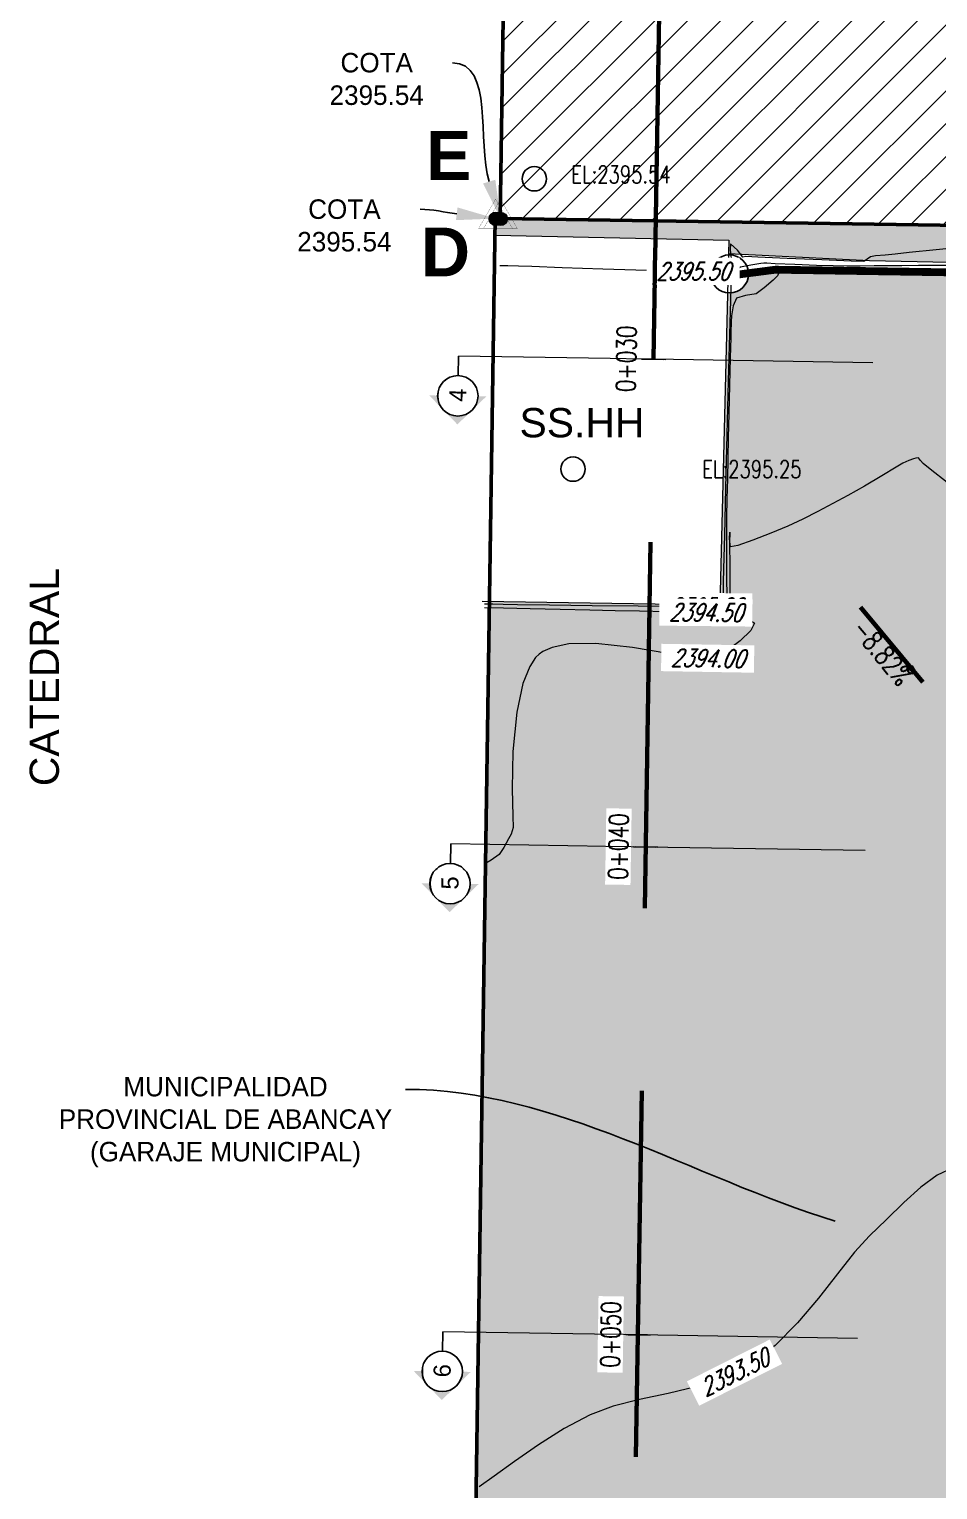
# Model space of a CAD drawing. Header units: metres. Extents: x 0 to 730306, y 0 to 8491524.
# Drawn here: x 729528.13 to 729546.76, y 8491359.72 to 8491389.66 of the extents above; entities that cross this region are included whole.
import ezdxf
from ezdxf import colors
from ezdxf.entities.mleader import LeaderData, LeaderLine
from ezdxf.enums import TextEntityAlignment as Align
from ezdxf.math import Vec2, Vec3

# ---------------------------------------------------------------- set-up
doc = ezdxf.new("R2010")
doc.units = ezdxf.units.M
doc.linetypes.add('HIDDEN', pattern=[0.375, 0.25, -0.125])
for name, color, linetype in [('C-ALIG', 9, 'HIDDEN'), ('C-TOPO-MAJR', 9, 'Continuous'), ('C-TOPO-MINR', 8, 'Continuous'), ('C-TOPO-TEXT', 7, 'Continuous'), ('G-Formatos', 7, 'Continuous'), ('LINEAS DE SECCIÓN', 150, 'HIDDEN'), ('manzanas', 2, 'Continuous'), ('TEXTO DE SECCIÓN', 11, 'Continuous'), ('VERTICES', 3, 'Continuous')]:
    doc.layers.add(name, color=color, linetype=linetype)
for name, color, linetype, lineweight in [('CALLES', 5, 'Continuous', 18), ('HACH', 7, 'Continuous', 0), ('MUROS', 252, 'Continuous', 50), ('T-CERCOS', 7, 'CERCO', 20), ('T-VERTICE', 7, 'Continuous', 20), ('TEX-2', 5, 'Continuous', 5), ('TEXTO', 255, 'Continuous', 0)]:
    doc.layers.add(name, color=color, linetype=linetype, lineweight=lineweight)
doc.styles.add('Arial', font='arial.ttf')
doc.styles.add('ROMANS-SP', font='simplex.shx', dxfattribs={"width": 0.75, "height": 1.8, "bigfont": '@extfont2.shx'})
doc.styles.add('SIMPLEX', font='simplex.shx', dxfattribs={"width": 0.75, "oblique": 20, "height": 1.75})
doc.styles.get("Standard").update_dxf_attribs({"font": 'arial.ttf'})
doc.styles.add('Titulo', font='BRITANIC.TTF')
doc.styles.add('VERTICES', font='sanssb__.ttf')
doc.linetypes.add('CERCO', pattern='A,0.3,-0.2,["X",Standard,S=0.1,R=0,X=-0.1,Y=-0.06],-0.1', length=0.6)
doc.dimstyles.new('COTA JCCH', dxfattribs={"dimtxt": 1.8, "dimasz": 1.8, "dimexe": 1.8, "dimexo": 0.75, "dimgap": 0.09, "dimtad": 0, "dimtih": 1, "dimtoh": 1, "dimzin": 0, "dimdsep": 46, "dimtxsty": 'Standard', "dimblk": 'ARCHTICK', "dimcen": 0.09, "dimazin": 0, "dimtfac": 1, "dimtix": 1, "dimtofl": 0, "dimtmove": 0, "dimatfit": 3, "dimfxl": 1, "dimtolj": 1, "dimtzin": 0, "dimarcsym": 0})

# ---------------------------------------------------------------- blocks, each defined once
blk = doc.blocks.new('VERTICE')
at = {"layer": 'T-VERTICE', "lineweight": 5}
blk.add_hatch(color=6, dxfattribs=at).paths.add_polyline_path([(-1.26, 0, 1), (1.26, 0, 1)])
at = {"layer": 'T-VERTICE', "lineweight": 9, "const_width": 0.04}
blk.add_lwpolyline([(-3.52, -1.97), (-0.05, 4.03), (3.41, -1.97)], close=True, dxfattribs=at)
at = {"layer": 'T-VERTICE', "color": 10, "lineweight": 5}
blk.add_circle((0, 0), 1.38, dxfattribs=at)
at = {"layer": 'T-VERTICE', "lineweight": 5}
blk.add_circle((0, 0), 1.26, dxfattribs=at)
blk = doc.blocks.new('AeccTickLine')
blk.add_line((0, -0.5), (0, 0.5))
blk = doc.blocks.new('_ArchTick')
at = {"color": 0, "linetype": 'ByBlock', "const_width": 0.15}
blk.add_lwpolyline([(-0.5, -0.5), (0.5, 0.5)], dxfattribs=at)
blk = doc.blocks.new('AeccSectionMark')
at = {"linetype": 'ByBlock', "lineweight": -2}
h = blk.add_hatch(color=0, dxfattribs=at)
h.paths.add_polyline_path([(6, 7.207), (5.646, 6.854, -0.414214), (6.354, 6.854)])
h.paths.add_polyline_path([(5.646, 6.854), (5.293, 6.5), (5.5, 6.5, -0.198912)])
h.paths.add_polyline_path([(6.354, 6.854, -0.198912), (6.5, 6.5), (6.707, 6.5)])
at = {"color": 0, "linetype": 'ByBlock', "lineweight": -2}
blk.add_circle((6, 6.5), 0.5, dxfattribs=at)

msp = doc.modelspace()

# ---------------------------------------------------------------- hatches: boundary and pattern name
at = {"layer": 'HACH', "lineweight": 0}
h = msp.add_hatch(dxfattribs=at)
h.set_pattern_fill('ANSI31', color=256, scale=0.15)
h.set_pattern_definition([(45, (0, 0), (-0.33675960454, 0.33675960454), [])])
h.paths.add_polyline_path([(729556.519, 8491400.994), (729538.021, 8491401.271), (729537.789, 8491385.773), (729556.287, 8491385.496)])
h = msp.add_hatch(dxfattribs=at)
h.set_pattern_fill('AR-CONC', color=9, scale=0.003)
h.set_pattern_definition([(50, (-12.828, 1.7562), (0.546554006988, -0.047817256617), [0.05715, -0.62865]), (355, (-12.828, 1.7562), (-0.105730264275, 0.573170535717), [0.04572, -0.50292175251]), (100.4514447, (-12.78245, 1.7522), (0.44082374127, 0.525353255737), [0.0485700264, -0.5342707338]), (46.1842, (-12.828, 1.9086), (0.813237122676, -0.1261269838), [0.085725, -0.942975]), (96.63555761, (-12.7602, 1.8981), (0.712212402155, 0.74227837379), [0.07285506942, -0.80140682448]), (351.18415117, (-12.828, 1.9086), (0.712212402195, 0.74227837376), [0.06857990121, -0.75437919576]), (21, (-12.7518, 1.8705), (0.454843173807, -0.306795594561), [0.05715, -0.62865]), (326, (-12.7518, 1.8705), (0.185406085043, 0.552563898367), [0.04572, -0.50292]), (71.451445, (-12.7139, 1.84493), (0.640249257836, 0.245768306658), [0.0485700264, -0.5342698128]), (37.5, (-12.828, 1.7562), (0.0092658097518, 0.2536651166195), [0, -0.496824, 0, -0.51054, 0, -0.504825]), (7.5, (-12.828, 1.7562), (0.200458987531, 0.300541724454), [0, -0.291084, 0, -0.485394, 0, -0.192405]), (327.5, (-12.99793, 1.7562), (0.4067717855006, -0.017186231978), [0, -0.1905, 0, -0.59436, 0, -0.78867]), (317.5, (-13.07413, 1.7562), (0.444387544158, 0.0762794731), [0, -0.24765, 0, -0.394716, 0, -0.56007])])
h.paths.add_polyline_path([(729556.097, 8491385.499), (729547.269, 8491385.631), (729547.267, 8491384.872), (729556.08, 8491384.687)])
h.paths.add_polyline_path([(729547.269, 8491385.631), (729537.789, 8491385.773), (729537.689, 8491385.774), (729537.684, 8491385.431), (729542.478, 8491385.329), (729542.472, 8491385.055), (729545.362, 8491384.912), (729547.267, 8491384.872)])

# ---------------------------------------------------------------- linework, layer by layer
at = {"color": 7, "linetype": 'Continuous', "lineweight": -3}
for centre in [(729538.489, 8491386.589, 2395.536), (729538.489, 8491386.589, 2395.536), (729538.489, 8491386.589, 2395.536), (729539.284, 8491380.638, 2395.251), (729539.284, 8491380.638, 2395.251), (729539.284, 8491380.638, 2395.251)]:
    msp.add_circle(centre, 0.25, dxfattribs=at)
msp.add_circle((729542.492, 8491384.639, 2394.924), 0.39)
at = {"layer": 'C-TOPO-MINR', "color": 84, "linetype": 'Continuous', "lineweight": 0}
for points, elevation in [([(729547.4, 8491385.2), (729546.729, 8491385.135), (729546.178, 8491385.076), (729545.891, 8491385.045), (729545.684, 8491385.026), (729545.485, 8491385.007), (729545.381, 8491384.992), (729545.313, 8491384.943), (729545.246, 8491384.894), (729544.984, 8491384.902), (729544.383, 8491384.926), (729543.672, 8491384.956), (729543.076, 8491384.983), (729542.826, 8491384.994), (729542.764, 8491384.984), (729542.657, 8491385.129), (729542.514, 8491385.259), (729542.509, 8491385.131), (729542.536, 8491384.895), (729542.5, 8491384.718), (729542.236, 8491384.692), (729541.621, 8491384.692), (729540.794, 8491384.71), (729539.895, 8491384.737), (729539.064, 8491384.766), (729538.44, 8491384.79), (729538.163, 8491384.8), (729537.948, 8491384.803), (729537.784, 8491384.805)], 2395.5), ([(729546.953, 8491380.363), (729546.608, 8491380.639), (729546.464, 8491380.751), (729546.412, 8491380.815), (729546.365, 8491380.867), (729546.316, 8491380.862), (729546.265, 8491380.852), (729546.173, 8491380.814), (729546.05, 8491380.757), (729545.909, 8491380.675), (729545.617, 8491380.502), (729545.259, 8491380.292), (729544.917, 8491380.099), (729544.61, 8491379.932), (729544.301, 8491379.767), (729543.993, 8491379.611), (729543.687, 8491379.47), (729543.34, 8491379.325), (729542.968, 8491379.179), (729542.663, 8491379.073), (729542.516, 8491379.044), (729542.493, 8491379.207), (729542.497, 8491379.346), (729542.493, 8491379.124), (729542.497, 8491378.632), (729542.501, 8491378.133), (729542.495, 8491377.89), (729542.411, 8491377.818), (729542.343, 8491377.757), (729542.511, 8491377.703), (729542.825, 8491377.604), (729543.004, 8491377.479), (729542.928, 8491377.328), (729542.713, 8491377.116), (729542.428, 8491376.906), (729542.142, 8491376.76), (729541.807, 8491376.766), (729541.225, 8491376.862), (729540.504, 8491376.984), (729539.752, 8491377.065), (729539.201, 8491377.056), (729538.853, 8491376.985), (729538.665, 8491376.898), (729538.587, 8491376.842), (729538.517, 8491376.774), (729538.396, 8491376.595), (729538.254, 8491376.241), (729538.128, 8491375.656), (729538.051, 8491374.847), (729538.035, 8491374.088), (729538.047, 8491373.522), (729538.056, 8491373.294), (729538.035, 8491373.224), (729538.012, 8491373.155), (729537.962, 8491373.057), (729537.865, 8491372.881), (729537.766, 8491372.74), (729537.608, 8491372.624), (729537.474, 8491372.549)], 2394), ([(729547.07, 8491366.313), (729546.753, 8491366.166), (729546.415, 8491365.917), (729546.064, 8491365.603), (729545.71, 8491365.26), (729545.363, 8491364.924), (729545.056, 8491364.587), (729544.705, 8491364.145), (729544.315, 8491363.646), (729543.888, 8491363.139), (729543.428, 8491362.671), (729542.94, 8491362.292), (729542.406, 8491362.022), (729541.827, 8491361.831), (729541.233, 8491361.688), (729540.65, 8491361.564), (729540.107, 8491361.43), (729539.632, 8491361.256), (729539.102, 8491360.972), (729538.574, 8491360.637), (729538.083, 8491360.296), (729537.665, 8491359.995), (729537.356, 8491359.78)], 2393.5)]:
    msp.add_lwpolyline(points, dxfattribs=dict(at, elevation=elevation))
at = {"layer": 'CALLES', "lineweight": 13}
msp.add_lwpolyline([(729542.472, 8491385.055), (729545.362, 8491384.912), (729556.08, 8491384.687)], dxfattribs=at)
at = {"layer": 'MUROS'}
msp.add_lwpolyline([(729556.287, 8491385.496), (729537.789, 8491385.773), (729538.021, 8491401.271), (729556.519, 8491400.994)], close=True, dxfattribs=at)
at = {"layer": 'T-CERCOS', "linetype": 'CERCO', "ltscale": 10, "const_width": 0.16}
msp.add_lwpolyline([(729542.528, 8491384.608), (729543.436, 8491384.726), (729548.658, 8491384.646), (729555.758, 8491384.364), (729556.665, 8491384.488)], dxfattribs=at)

# ---------------------------------------------------------------- block references
at = {"layer": 'manzanas', "xscale": 0.1, "yscale": 0.1}
for p in [(729537.7, 8491385.768), (729537.8, 8491385.767)]:
    msp.add_blockref('VERTICE', p, dxfattribs=at)

# ---------------------------------------------------------------- texts
at = {"color": 7, "linetype": 'Continuous', "lineweight": 5, "char_height": 0.36, "attachment_point": 4, "style": 'ROMANS-SP'}
for s, insert in [('{\\C2;EL:2395.54}', (729539.25, 8491386.678)), ('{\\C2;EL:2395.25}', (729541.934, 8491380.638, 2395.251)), ('{\\C2;EL:2395.25}', (729541.934, 8491380.638, 2395.251)), ('{\\C2;EL:2395.25}', (729541.934, 8491380.638, 2395.251))]:
    msp.add_mtext(s, dxfattribs=dict(at, insert=insert))
at = {"layer": 'C-TOPO-TEXT', "color": 7, "linetype": 'Continuous', "lineweight": 5, "insert": (729545.47, 8491376.753), "char_height": 0.4, "attachment_point": 8, "rotation": 309.8119, "style": 'ROMANS-SP'}
msp.add_mtext('{\\C2;-8.82%}', dxfattribs=at)
msp.add_mtext('{\\C2;-8.82%}', dxfattribs=at)
msp.add_mtext('{\\C2;-8.82%}', dxfattribs=at)
at = {"layer": 'TEX-2', "lineweight": 9, "style": 'Arial'}
msp.add_text('CATEDRAL', height=0.6, rotation=90, dxfattribs=at).set_placement((729528.741, 8491374.139, 1))
at = {"layer": 'TEXTO', "style": 'Arial'}
msp.add_text('SS.HH', height=0.6, dxfattribs=at).set_placement((729538.186, 8491381.29))
at = {"layer": 'TEXTO DE SECCIÓN', "color": 11, "linetype": 'Continuous', "lineweight": -3, "char_height": 0.35, "attachment_point": 5, "rotation": 89.0815, "bg_fill": 3, "box_fill_scale": 1.635, "bg_fill_color": 256, "bg_fill_true_color": 13158600, "bg_fill_transparency": 0}
for s, insert, width in [('4', (729536.922, 8491382.154), 0.13972), ('5', (729536.762, 8491372.155), 0.13393), ('6', (729536.602, 8491362.157), 0.13338)]:
    msp.add_mtext(s, dxfattribs=dict(at, insert=insert, width=width))
at = {"layer": 'VERTICES', "style": 'VERTICES'}
for s, p in [('E', (729536.734, 8491387.066)), ('D', (729536.668, 8491385.09))]:
    msp.add_text(s, height=1, dxfattribs=at).set_placement(p, align=Align.MIDDLE)

# ---------------------------------------------------------------- leaders
at = {"layer": 'C-TOPO-TEXT', "color": 1, "linetype": 'Continuous', "lineweight": -3}
msp.add_leader([(729546.456, 8491376.273), (729545.176, 8491377.809)], dimstyle='COTA JCCH', override={"dimscale": 1, "dimasz": 0.4, "dimclrd": 1, "dimlwd": 65535}, dxfattribs=at)
msp.add_leader([(729546.456, 8491376.273), (729545.176, 8491377.809)], dimstyle='COTA JCCH', override={"dimscale": 1, "dimasz": 0.4, "dimclrd": 1, "dimlwd": 65535}, dxfattribs=at)
msp.add_leader([(729546.456, 8491376.273), (729545.176, 8491377.809)], dimstyle='COTA JCCH', override={"dimscale": 1, "dimasz": 0.4, "dimclrd": 1, "dimlwd": 65535}, dxfattribs=at)
at = {"layer": 'TEXTO', "lineweight": 5}
ml = msp.add_multileader_mtext('Standard', dxfattribs=at)
ml.set_content('MUNICIPALIDAD\\PPROVINCIAL DE ABANCAY\\P(OFICINA GERENCIA DE \\PCONDICIONAMIENTO\\PTERRITORIAL Y\\PDESARROLLO URBANO\\PRENTAS ', color=1, style='Titulo')
ml.set_leader_properties()
ml.build(insert=Vec2(0, 0))
ml.multileader.update_dxf_attribs({"leader_type": 2, "has_text_frame": 1, "arrow_head_size": 0.8, "scale": 0.2})
ctx = ml.context
ctx.base_point, ctx.scale, ctx.char_height, ctx.arrow_head_size, ctx.landing_gap_size, ctx.plane_origin = Vec3(729528.517, 8491397.598), 0.2, 0.4, 0.8, 0.4, Vec3(729545.12, 8491391.822)
ctx.text_align_type = 1
notes = []
notes.append((ctx, [(0, (1, 1, 0), (729537.504, 8491397.598), (-1, 0), 1.6, [(0, [(729545.12, 8491391.822)], 0, [])])]))
ctx.mtext.insert, ctx.mtext.alignment, ctx.mtext.flow_direction = Vec3(729532.21, 8491397.801), 2, 5
ml = msp.add_multileader_mtext('Standard', dxfattribs=at)
ml.set_content('{\\C255;COTA\\P2395.54}', color=1, style='Titulo')
ml.set_leader_properties()
ml.build(insert=Vec2(0, 0))
ml.multileader.update_dxf_attribs({"leader_type": 2, "has_text_frame": 1, "arrow_head_size": 0.8, "scale": 0.2})
ctx = ml.context
ctx.base_point, ctx.scale, ctx.char_height, ctx.arrow_head_size, ctx.landing_gap_size, ctx.plane_origin = Vec3(729533.704, 8491388.967), 0.2, 0.4, 0.8, 0.4, Vec3(729537.8, 8491385.767)
ctx.text_align_type = 1
notes.append((ctx, [(0, (1, 1, 0), (729538.413, 8491388.967), (-1, 0), 1.6, [(0, [(729537.8, 8491385.767)], 0, [])])]))
ctx.mtext.insert, ctx.mtext.alignment, ctx.mtext.flow_direction = Vec3(729535.258, 8491389.17), 2, 5
ml = msp.add_multileader_mtext('Standard', dxfattribs=at)
ml.set_content('{\\C255;COTA\\P2395.54}', color=1, style='Titulo')
ml.set_leader_properties()
ml.build(insert=Vec2(0, 0))
ml.multileader.update_dxf_attribs({"leader_type": 2, "has_text_frame": 1, "arrow_head_size": 0.8, "scale": 0.2})
ctx = ml.context
ctx.base_point, ctx.scale, ctx.char_height, ctx.arrow_head_size, ctx.landing_gap_size, ctx.plane_origin = Vec3(729533.041, 8491385.964), 0.2, 0.4, 0.8, 0.4, Vec3(729537.689, 8491385.774)
ctx.text_align_type = 1
notes.append((ctx, [(0, (1, 1, 0), (729537.75, 8491385.964), (-1, 0), 1.6, [(0, [(729537.693, 8491385.774)], 0, [])])]))
ctx.mtext.insert, ctx.mtext.alignment, ctx.mtext.flow_direction = Vec3(729534.595, 8491386.167), 2, 5
ml = msp.add_multileader_mtext('Standard', dxfattribs=at)
ml.set_content('MUNICIPALIDAD\\P\\pxqc;PROVINCIAL DE ABANCAY\\P(GARAJE MUNICIPAL)', color=1, style='Titulo')
ml.set_leader_properties()
ml.build(insert=Vec2(0, 0))
ml.multileader.update_dxf_attribs({"leader_type": 2, "has_text_frame": 1, "arrow_head_size": 0.8, "scale": 0.2})
ctx = ml.context
ctx.base_point, ctx.scale, ctx.char_height, ctx.arrow_head_size, ctx.landing_gap_size, ctx.plane_origin = Vec3(729528.464, 8491367.925), 0.2, 0.4, 0.8, 0.4, Vec3(729545.423, 8491364.99)
ctx.text_align_type = 1
notes.append((ctx, [(0, (1, 1, 0), (729537.451, 8491367.925), (-1, 0), 1.6, [(0, [(729545.423, 8491364.99)], 0, [])])]))
ctx.mtext.insert, ctx.mtext.alignment, ctx.mtext.flow_direction = Vec3(729532.157, 8491368.181), 2, 5
for ctx, leaders in notes:
    for number, flags, end, landing, length, lines in leaders:
        leader = LeaderData()
        leader.index, (leader.has_last_leader_line, leader.has_dogleg_vector, leader.attachment_direction) = number, flags
        leader.last_leader_point, leader.dogleg_vector, leader.dogleg_length = Vec3(end), Vec3(landing), length
        for number, points, colour, breaks in lines:
            line = LeaderLine()
            line.index, line.vertices, line.color, line.breaks = number, Vec3.list(points), colors.encode_raw_color(colour), breaks
            leader.lines.append(line)
        ctx.leaders.append(leader)

# ---------------------------------------------------------------- next in the draw order: texts
at = {"layer": 'TEXTO DE SECCIÓN', "color": 11, "linetype": 'Continuous', "lineweight": -3, "char_height": 0.35, "attachment_point": 5, "rotation": 89.0815, "bg_fill": 3, "box_fill_scale": 1.635, "bg_fill_color": 256, "bg_fill_true_color": 13158600, "bg_fill_transparency": 0}
for s, insert, width in [('4', (729536.922, 8491382.154), 0.13972), ('5', (729536.762, 8491372.155), 0.13393), ('6', (729536.602, 8491362.157), 0.13338)]:
    msp.add_mtext(s, dxfattribs=dict(at, insert=insert, width=width))

# ---------------------------------------------------------------- next in the draw order: texts
for s, insert, width in [('4', (729536.922, 8491382.154), 0.13972), ('5', (729536.762, 8491372.155), 0.13393), ('6', (729536.602, 8491362.157), 0.13338)]:
    msp.add_mtext(s, dxfattribs=dict(at, insert=insert, width=width))

# ---------------------------------------------------------------- next in the draw order: hatches: boundary and pattern name
at = {"layer": 'HACH', "lineweight": 0}
h = msp.add_hatch(dxfattribs=at)
h.set_pattern_fill('DOTS', color=9, scale=0.25)
h.set_pattern_definition([(0, (-12.828, 1.7562), (0.1984375, 0.396875), [0, -0.396875])])
h.paths.add_polyline_path([(729547.267, 8491384.668), (729543.436, 8491384.726), (729542.881, 8491384.654, -0.455828), (729542.452, 8491384.251), (729542.297, 8491377.848), (729537.572, 8491377.924), (729537.095, 8491346.059), (729547.177, 8491346.221)])
h.paths.add_polyline_path([(729555.91, 8491376.414), (729555.831, 8491376.415), (729555.835, 8491376.684), (729555.916, 8491376.683), (729556.011, 8491381.324), (729555.932, 8491381.325), (729555.936, 8491381.595), (729556.017, 8491381.593), (729556.075, 8491384.407), (729555.758, 8491384.364), (729548.658, 8491384.646), (729547.267, 8491384.668), (729547.177, 8491346.221), (729555.212, 8491346.35), (729555.216, 8491346.628), (729555.298, 8491346.626), (729555.387, 8491350.987), (729555.308, 8491350.988), (729555.312, 8491351.257), (729555.393, 8491351.256), (729555.492, 8491356.073), (729555.397, 8491356.074), (729555.402, 8491356.343), (729555.672, 8491356.339), (729555.719, 8491358.834), (729555.621, 8491358.834, -1), (729555.121, 8491358.834, -1), (729555.621, 8491358.834), (729555.719, 8491358.834), (729555.711, 8491359.086, -0.990558), (729555.611, 8491359.087, -1.009532), (729555.711, 8491359.086), (729555.778, 8491361.931), (729555.533, 8491361.935), (729555.537, 8491362.204), (729555.618, 8491362.203), (729555.705, 8491366.409), (729555.625, 8491366.411), (729555.63, 8491366.68), (729555.71, 8491366.678), (729555.809, 8491371.496), (729555.73, 8491371.497), (729555.734, 8491371.767), (729555.815, 8491371.765)])
h.paths.add_polyline_path([(729554.676, 8491359.402, -1), (729554.576, 8491359.402, -1)], flags=16)
h.paths.add_polyline_path([(729555.671, 8491356.391, -1), (729555.571, 8491356.391, -1)], flags=16)
h.paths.add_polyline_path([(729552.509, 8491358.571), (729554.809, 8491358.571), (729554.809, 8491359.096), (729552.509, 8491359.096)], flags=24)

# ---------------------------------------------------------------- next in the draw order: linework, layer by layer
at = {"layer": 'C-TOPO-MAJR', "color": 3, "linetype": 'Continuous', "lineweight": 9, "elevation": 2395}
msp.add_lwpolyline([(729547.015, 8491384.811), (729546.711, 8491384.811), (729546.369, 8491384.809), (729546.029, 8491384.807), (729545.717, 8491384.805), (729545.457, 8491384.803), (729545.173, 8491384.801), (729544.9, 8491384.799), (729544.616, 8491384.802), (729544.279, 8491384.813), (729543.829, 8491384.832), (729543.432, 8491384.849), (729543.255, 8491384.857), (729543.194, 8491384.857), (729543.133, 8491384.856), (729542.932, 8491384.821), (729542.715, 8491384.775), (729542.629, 8491384.722), (729542.557, 8491384.656), (729542.533, 8491384.535), (729542.518, 8491384.375), (729542.51, 8491384.094), (729542.492, 8491383.404), (729542.467, 8491382.443), (729542.44, 8491381.345), (729542.413, 8491380.247), (729542.389, 8491379.285), (729542.372, 8491378.596), (729542.365, 8491378.314), (729542.362, 8491378.159), (729542.36, 8491378.032), (729542.368, 8491377.918), (729542.359, 8491377.822), (729542.11, 8491377.817), (729541.48, 8491377.819), (729540.619, 8491377.827), (729539.677, 8491377.838), (729538.803, 8491377.849), (729538.146, 8491377.858), (729537.854, 8491377.863), (729537.636, 8491377.867), (729537.469, 8491377.871)], dxfattribs=at)
at = {"layer": 'C-TOPO-MINR', "color": 84, "linetype": 'Continuous', "lineweight": 0, "elevation": 2394.5}
msp.add_lwpolyline([(729547.241, 8491384.729), (729546.609, 8491384.725), (729545.991, 8491384.721), (729545.517, 8491384.719), (729545.003, 8491384.717), (729544.455, 8491384.716), (729544.016, 8491384.715), (729543.827, 8491384.715), (729543.755, 8491384.718), (729543.683, 8491384.721), (729543.604, 8491384.724), (729543.532, 8491384.719), (729543.504, 8491384.663), (729543.477, 8491384.602), (729543.387, 8491384.513), (729543.206, 8491384.351), (729543.038, 8491384.229), (729542.821, 8491384.195), (729542.634, 8491384.143), (729542.568, 8491383.985), (729542.536, 8491383.777), (729542.527, 8491383.661), (729542.524, 8491383.587), (729542.523, 8491383.513), (729542.519, 8491383.338), (729542.507, 8491382.917), (729542.493, 8491382.359), (729542.478, 8491381.776), (729542.467, 8491381.278), (729542.457, 8491380.856), (729542.448, 8491380.436), (729542.44, 8491380.03), (729542.433, 8491379.652), (729542.429, 8491379.316), (729542.43, 8491378.876), (729542.434, 8491378.409), (729542.436, 8491378.031), (729542.427, 8491377.856), (729542.351, 8491377.769), (729542.254, 8491377.704), (729542.087, 8491377.699), (729541.706, 8491377.703), (729541.197, 8491377.712), (729540.648, 8491377.724), (729540.146, 8491377.734), (729539.626, 8491377.744), (729539.018, 8491377.758), (729538.402, 8491377.773), (729537.859, 8491377.786), (729537.469, 8491377.795)], dxfattribs=at)
at = {"layer": 'CALLES', "lineweight": 13}
msp.add_lwpolyline([(729537.684, 8491385.431), (729542.478, 8491385.329), (729542.297, 8491377.848), (729537.418, 8491377.926)], dxfattribs=at)
at = {"layer": 'MUROS'}
msp.add_lwpolyline([(729556.287, 8491385.496), (729556.519, 8491400.994), (729538.021, 8491401.271), (729537.789, 8491385.773), (729537.689, 8491385.774), (729537.095, 8491346.059), (729555.482, 8491346.354)], close=True, dxfattribs=at)
msp.add_lwpolyline([(729537.689, 8491385.774), (729537.095, 8491346.059), (729555.482, 8491346.354), (729556.287, 8491385.496), (729537.789, 8491385.773)], dxfattribs=at)
at = {"layer": 'TEXTO DE SECCIÓN', "color": 11, "linetype": 'Continuous', "lineweight": -3}
for p, q in [((729536.935, 8491382.954), (729536.929, 8491382.554)), ((729536.935, 8491382.954), (729536.929, 8491382.554)), ((729536.935, 8491382.954), (729536.929, 8491382.554)), ((729536.775, 8491372.955), (729536.769, 8491372.555)), ((729536.775, 8491372.955), (729536.769, 8491372.555)), ((729536.775, 8491372.955), (729536.769, 8491372.555)), ((729536.615, 8491362.957), (729536.608, 8491362.557)), ((729536.615, 8491362.957), (729536.608, 8491362.557)), ((729536.615, 8491362.957), (729536.608, 8491362.557))]:
    msp.add_line(p, q, dxfattribs=at)

# ---------------------------------------------------------------- next in the draw order: block references
for p, xscale, yscale, zscale, rotation in [((729541.978, 8491387.444), 0.8284272563609538, 0.8284272563609538, 0.8284272563609538, 179.0815238472392), ((729541.978, 8491387.444), 0.8284272608585398, 0.8284272608585398, 0.8284272608585398, 179.0815238515159), ((729541.978, 8491387.444), 0.8284271812007595, 0.8284271812007595, 0.8284271812007595, 179.0815238493448), ((729541.818, 8491377.446), 0.8284272563609538, 0.8284272563609538, 0.8284272563609538, 179.0815238472392), ((729541.818, 8491377.446), 0.8284272608585398, 0.8284272608585398, 0.8284272608585398, 179.0815238515159), ((729541.818, 8491377.446), 0.8284271812007595, 0.8284271812007595, 0.8284271812007595, 179.0815238493448), ((729541.658, 8491367.447), 0.8284272563609538, 0.8284272563609538, 0.8284272563609538, 179.0815238472392), ((729541.658, 8491367.447), 0.8284272608585398, 0.8284272608585398, 0.8284272608585398, 179.0815238515159), ((729541.658, 8491367.447), 0.8284271812007595, 0.8284271812007595, 0.8284271812007595, 179.0815238493448)]:
    msp.add_blockref('AeccSectionMark', p, dxfattribs=dict(at, xscale=xscale, yscale=yscale, zscale=zscale, rotation=rotation))

# ---------------------------------------------------------------- next in the draw order: texts
at = {"layer": 'C-TOPO-TEXT', "color": 7, "linetype": 'Continuous', "lineweight": 5, "char_height": 0.36, "width": 1.70438, "attachment_point": 5, "style": 'SIMPLEX', "bg_fill": 3, "box_fill_scale": 1.277778, "bg_fill_color": 256, "bg_fill_true_color": 13158600, "bg_fill_transparency": 0}
for s, insert, rotation in [('{\\C2;2395.50}', (729541.748, 8491384.692, 2395.5), 0.0042), ('{\\C2;2395.00}', (729542.006, 8491377.817, 2395), 359.7564), ('{\\C2;2394.00}', (729542.045, 8491376.761, 2394), 359.0193), ('{\\C2;2393.50}', (729542.595, 8491362.118, 2393.5), 26.7961)]:
    msp.add_mtext(s, dxfattribs=dict(at, insert=insert, rotation=rotation))

# ---------------------------------------------------------------- next in the draw order: linework, layer by layer
at = {"layer": 'C-TOPO-MINR', "color": 84, "linetype": 'Continuous', "lineweight": 0, "elevation": 2395.5}
msp.add_lwpolyline([(729547.4, 8491385.2), (729546.729, 8491385.135), (729546.178, 8491385.076), (729545.891, 8491385.045), (729545.684, 8491385.026), (729545.485, 8491385.007), (729545.381, 8491384.992), (729545.313, 8491384.943), (729545.246, 8491384.894), (729544.984, 8491384.902), (729544.383, 8491384.926), (729543.672, 8491384.956), (729543.076, 8491384.983), (729542.826, 8491384.994), (729542.764, 8491384.984), (729542.657, 8491385.129), (729542.514, 8491385.259), (729542.509, 8491385.131), (729542.536, 8491384.895), (729542.5, 8491384.718), (729542.236, 8491384.692), (729541.621, 8491384.692), (729540.794, 8491384.71), (729539.895, 8491384.737), (729539.064, 8491384.766), (729538.44, 8491384.79), (729538.163, 8491384.8), (729537.948, 8491384.803), (729537.784, 8491384.805)], dxfattribs=at)

# ---------------------------------------------------------------- next in the draw order: texts
at = {"layer": 'C-TOPO-TEXT', "color": 7, "linetype": 'Continuous', "lineweight": 5, "insert": (729542.01, 8491377.7, 2394.5), "char_height": 0.36, "width": 1.70438, "attachment_point": 5, "rotation": 359.4371, "style": 'SIMPLEX', "bg_fill": 3, "box_fill_scale": 1.277778, "bg_fill_color": 256, "bg_fill_true_color": 13158600, "bg_fill_transparency": 0}
msp.add_mtext('{\\C2;2394.50}', dxfattribs=at)

# ---------------------------------------------------------------- next in the draw order: linework, layer by layer
at = {"layer": 'C-ALIG', "color": 5, "linetype": 'HIDDEN', "lineweight": 60, "ltscale": 30}
msp.add_line((729541.416, 8491412.886), (729540.036, 8491326.854), dxfattribs=at)

# ---------------------------------------------------------------- next in the draw order: texts
at = {"layer": 'G-Formatos', "color": 2, "linetype": 'Continuous', "lineweight": 9, "char_height": 0.4, "width": 1.44286, "attachment_point": 8, "rotation": 89.0815, "style": 'ROMANS-SP', "bg_fill": 3, "box_fill_scale": 1.15, "bg_fill_color": 256, "bg_fill_true_color": 13158600, "bg_fill_transparency": 0}
for s, insert in [('{\\C2;0+030}', (729540.575, 8491382.896)), ('{\\C2;0+040}', (729540.414, 8491372.897)), ('{\\C2;0+050}', (729540.254, 8491362.898))]:
    msp.add_mtext(s, dxfattribs=dict(at, insert=insert))

# ---------------------------------------------------------------- next in the draw order: linework, layer by layer
at = {"layer": 'C-TOPO-MAJR', "color": 3, "linetype": 'Continuous', "lineweight": 9, "elevation": 2395}
msp.add_lwpolyline([(729547.015, 8491384.811), (729546.711, 8491384.811), (729546.369, 8491384.809), (729546.029, 8491384.807), (729545.717, 8491384.805), (729545.457, 8491384.803), (729545.173, 8491384.801), (729544.9, 8491384.799), (729544.616, 8491384.802), (729544.279, 8491384.813), (729543.829, 8491384.832), (729543.432, 8491384.849), (729543.255, 8491384.857), (729543.194, 8491384.857), (729543.133, 8491384.856), (729542.932, 8491384.821), (729542.715, 8491384.775), (729542.629, 8491384.722), (729542.557, 8491384.656), (729542.533, 8491384.535), (729542.518, 8491384.375), (729542.51, 8491384.094), (729542.492, 8491383.404), (729542.467, 8491382.443), (729542.44, 8491381.345), (729542.413, 8491380.247), (729542.389, 8491379.285), (729542.372, 8491378.596), (729542.365, 8491378.314), (729542.362, 8491378.159), (729542.36, 8491378.032), (729542.368, 8491377.918), (729542.359, 8491377.822), (729542.11, 8491377.817), (729541.48, 8491377.819), (729540.619, 8491377.827), (729539.677, 8491377.838), (729538.803, 8491377.849), (729538.146, 8491377.858), (729537.854, 8491377.863), (729537.636, 8491377.867), (729537.469, 8491377.871)], dxfattribs=at)
at = {"layer": 'C-TOPO-MINR', "color": 84, "linetype": 'Continuous', "lineweight": 0}
for points, elevation in [([(729547.241, 8491384.729), (729546.609, 8491384.725), (729545.991, 8491384.721), (729545.517, 8491384.719), (729545.003, 8491384.717), (729544.455, 8491384.716), (729544.016, 8491384.715), (729543.827, 8491384.715), (729543.755, 8491384.718), (729543.683, 8491384.721), (729543.604, 8491384.724), (729543.532, 8491384.719), (729543.504, 8491384.663), (729543.477, 8491384.602), (729543.387, 8491384.513), (729543.206, 8491384.351), (729543.038, 8491384.229), (729542.821, 8491384.195), (729542.634, 8491384.143), (729542.568, 8491383.985), (729542.536, 8491383.777), (729542.527, 8491383.661), (729542.524, 8491383.587), (729542.523, 8491383.513), (729542.519, 8491383.338), (729542.507, 8491382.917), (729542.493, 8491382.359), (729542.478, 8491381.776), (729542.467, 8491381.278), (729542.457, 8491380.856), (729542.448, 8491380.436), (729542.44, 8491380.03), (729542.433, 8491379.652), (729542.429, 8491379.316), (729542.43, 8491378.876), (729542.434, 8491378.409), (729542.436, 8491378.031), (729542.427, 8491377.856), (729542.351, 8491377.769), (729542.254, 8491377.704), (729542.087, 8491377.699), (729541.706, 8491377.703), (729541.197, 8491377.712), (729540.648, 8491377.724), (729540.146, 8491377.734), (729539.626, 8491377.744), (729539.018, 8491377.758), (729538.402, 8491377.773), (729537.859, 8491377.786), (729537.469, 8491377.795)], 2394.5), ([(729546.953, 8491380.363), (729546.608, 8491380.639), (729546.464, 8491380.751), (729546.412, 8491380.815), (729546.365, 8491380.867), (729546.316, 8491380.862), (729546.265, 8491380.852), (729546.173, 8491380.814), (729546.05, 8491380.757), (729545.909, 8491380.675), (729545.617, 8491380.502), (729545.259, 8491380.292), (729544.917, 8491380.099), (729544.61, 8491379.932), (729544.301, 8491379.767), (729543.993, 8491379.611), (729543.687, 8491379.47), (729543.34, 8491379.325), (729542.968, 8491379.179), (729542.663, 8491379.073), (729542.516, 8491379.044), (729542.493, 8491379.207), (729542.497, 8491379.346), (729542.493, 8491379.124), (729542.497, 8491378.632), (729542.501, 8491378.133), (729542.495, 8491377.89), (729542.411, 8491377.818), (729542.343, 8491377.757), (729542.511, 8491377.703), (729542.825, 8491377.604), (729543.004, 8491377.479), (729542.928, 8491377.328), (729542.713, 8491377.116), (729542.428, 8491376.906), (729542.142, 8491376.76), (729541.807, 8491376.766), (729541.225, 8491376.862), (729540.504, 8491376.984), (729539.752, 8491377.065), (729539.201, 8491377.056), (729538.853, 8491376.985), (729538.665, 8491376.898), (729538.587, 8491376.842), (729538.517, 8491376.774), (729538.396, 8491376.595), (729538.254, 8491376.241), (729538.128, 8491375.656), (729538.051, 8491374.847), (729538.035, 8491374.088), (729538.047, 8491373.522), (729538.056, 8491373.294), (729538.035, 8491373.224), (729538.012, 8491373.155), (729537.962, 8491373.057), (729537.865, 8491372.881), (729537.766, 8491372.74), (729537.608, 8491372.624), (729537.474, 8491372.549)], 2394), ([(729547.07, 8491366.313), (729546.753, 8491366.166), (729546.415, 8491365.917), (729546.064, 8491365.603), (729545.71, 8491365.26), (729545.363, 8491364.924), (729545.056, 8491364.587), (729544.705, 8491364.145), (729544.315, 8491363.646), (729543.888, 8491363.139), (729543.428, 8491362.671), (729542.94, 8491362.292), (729542.406, 8491362.022), (729541.827, 8491361.831), (729541.233, 8491361.688), (729540.65, 8491361.564), (729540.107, 8491361.43), (729539.632, 8491361.256), (729539.102, 8491360.972), (729538.574, 8491360.637), (729538.083, 8491360.296), (729537.665, 8491359.995), (729537.356, 8491359.78)], 2393.5)]:
    msp.add_lwpolyline(points, dxfattribs=dict(at, elevation=elevation))
at = {"layer": 'LINEAS DE SECCIÓN', "color": 150, "linetype": 'HIDDEN', "lineweight": 20, "ltscale": 30}
for points in [[(729567.931, 8491382.457), (729540.935, 8491382.89), (729536.935, 8491382.954)], [(729567.771, 8491372.458), (729540.774, 8491372.891), (729536.775, 8491372.955)], [(729567.611, 8491362.46), (729540.614, 8491362.893), (729536.615, 8491362.957)]]:
    msp.add_lwpolyline(points, dxfattribs=at)

# ---------------------------------------------------------------- next in the draw order: block references
at = {"layer": 'G-Formatos', "color": 3, "linetype": 'Continuous', "lineweight": 9, "extrusion": (-1.22449e-16, 1.96308e-18, -1), "rotation": 270.9184761413901}
for p, xscale, yscale, zscale in [((-729540.935, 8491382.89), 0.5000000340733469, 0.5000000340733469, 0.5000000340733469), ((-729540.935, 8491382.89), 0.4000000272586776, 0.4000000272586776, 0.4000000272586776), ((-729540.774, 8491372.891), 0.5000000340733469, 0.5000000340733469, 0.5000000340733469), ((-729540.774, 8491372.891), 0.4000000272586776, 0.4000000272586776, 0.4000000272586776), ((-729540.614, 8491362.893), 0.5000000340733469, 0.5000000340733469, 0.5000000340733469), ((-729540.614, 8491362.893), 0.4000000272586776, 0.4000000272586776, 0.4000000272586776)]:
    msp.add_blockref('AeccTickLine', p, dxfattribs=dict(at, xscale=xscale, yscale=yscale, zscale=zscale))

# ---------------------------------------------------------------- next in the draw order: texts
at = {"layer": 'C-TOPO-TEXT', "color": 7, "linetype": 'Continuous', "lineweight": 5, "char_height": 0.36, "width": 1.70438, "attachment_point": 5, "style": 'SIMPLEX', "bg_fill": 3, "box_fill_scale": 1.277778, "bg_fill_color": 256, "bg_fill_true_color": 13158600, "bg_fill_transparency": 0}
for s, insert, rotation in [('{\\C2;2395.50}', (729541.748, 8491384.692, 2395.5), 0.0042), ('{\\C2;2395.00}', (729542.006, 8491377.817, 2395), 359.7564), ('{\\C2;2394.00}', (729542.045, 8491376.761, 2394), 359.0193), ('{\\C2;2393.50}', (729542.595, 8491362.118, 2393.5), 26.7961)]:
    msp.add_mtext(s, dxfattribs=dict(at, insert=insert, rotation=rotation))

# ---------------------------------------------------------------- next in the draw order: linework, layer by layer
at = {"layer": 'C-TOPO-MINR', "color": 84, "linetype": 'Continuous', "lineweight": 0, "elevation": 2395.5}
msp.add_lwpolyline([(729547.4, 8491385.2), (729546.729, 8491385.135), (729546.178, 8491385.076), (729545.891, 8491385.045), (729545.684, 8491385.026), (729545.485, 8491385.007), (729545.381, 8491384.992), (729545.313, 8491384.943), (729545.246, 8491384.894), (729544.984, 8491384.902), (729544.383, 8491384.926), (729543.672, 8491384.956), (729543.076, 8491384.983), (729542.826, 8491384.994), (729542.764, 8491384.984), (729542.657, 8491385.129), (729542.514, 8491385.259), (729542.509, 8491385.131), (729542.536, 8491384.895), (729542.5, 8491384.718), (729542.236, 8491384.692), (729541.621, 8491384.692), (729540.794, 8491384.71), (729539.895, 8491384.737), (729539.064, 8491384.766), (729538.44, 8491384.79), (729538.163, 8491384.8), (729537.948, 8491384.803), (729537.784, 8491384.805)], dxfattribs=at)

# ---------------------------------------------------------------- next in the draw order: texts
at = {"layer": 'C-TOPO-TEXT', "color": 7, "linetype": 'Continuous', "lineweight": 5, "insert": (729542.01, 8491377.7, 2394.5), "char_height": 0.36, "width": 1.70438, "attachment_point": 5, "rotation": 359.4371, "style": 'SIMPLEX', "bg_fill": 3, "box_fill_scale": 1.277778, "bg_fill_color": 256, "bg_fill_true_color": 13158600, "bg_fill_transparency": 0}
msp.add_mtext('{\\C2;2394.50}', dxfattribs=at)

# ---------------------------------------------------------------- next in the draw order: linework, layer by layer
at = {"layer": 'C-ALIG', "color": 5, "linetype": 'HIDDEN', "lineweight": 60, "ltscale": 30}
msp.add_line((729541.416, 8491412.886), (729540.036, 8491326.854), dxfattribs=at)

# ---------------------------------------------------------------- next in the draw order: texts
at = {"layer": 'G-Formatos', "color": 2, "linetype": 'Continuous', "lineweight": 9, "char_height": 0.4, "width": 1.44286, "attachment_point": 8, "rotation": 89.0815, "style": 'ROMANS-SP', "bg_fill": 3, "box_fill_scale": 1.15, "bg_fill_color": 256, "bg_fill_true_color": 13158600, "bg_fill_transparency": 0}
for s, insert in [('{\\C2;0+030}', (729540.575, 8491382.896)), ('{\\C2;0+040}', (729540.414, 8491372.897)), ('{\\C2;0+050}', (729540.254, 8491362.898))]:
    msp.add_mtext(s, dxfattribs=dict(at, insert=insert))

# ---------------------------------------------------------------- next in the draw order: linework, layer by layer
at = {"layer": 'C-TOPO-MAJR', "color": 3, "linetype": 'Continuous', "lineweight": 9, "elevation": 2395}
msp.add_lwpolyline([(729547.015, 8491384.811), (729546.711, 8491384.811), (729546.369, 8491384.809), (729546.029, 8491384.807), (729545.717, 8491384.805), (729545.457, 8491384.803), (729545.173, 8491384.801), (729544.9, 8491384.799), (729544.616, 8491384.802), (729544.279, 8491384.813), (729543.829, 8491384.832), (729543.432, 8491384.849), (729543.255, 8491384.857), (729543.194, 8491384.857), (729543.133, 8491384.856), (729542.932, 8491384.821), (729542.715, 8491384.775), (729542.629, 8491384.722), (729542.557, 8491384.656), (729542.533, 8491384.535), (729542.518, 8491384.375), (729542.51, 8491384.094), (729542.492, 8491383.404), (729542.467, 8491382.443), (729542.44, 8491381.345), (729542.413, 8491380.247), (729542.389, 8491379.285), (729542.372, 8491378.596), (729542.365, 8491378.314), (729542.362, 8491378.159), (729542.36, 8491378.032), (729542.368, 8491377.918), (729542.359, 8491377.822), (729542.11, 8491377.817), (729541.48, 8491377.819), (729540.619, 8491377.827), (729539.677, 8491377.838), (729538.803, 8491377.849), (729538.146, 8491377.858), (729537.854, 8491377.863), (729537.636, 8491377.867), (729537.469, 8491377.871)], dxfattribs=at)
at = {"layer": 'C-TOPO-MINR', "color": 84, "linetype": 'Continuous', "lineweight": 0}
for points, elevation in [([(729547.241, 8491384.729), (729546.609, 8491384.725), (729545.991, 8491384.721), (729545.517, 8491384.719), (729545.003, 8491384.717), (729544.455, 8491384.716), (729544.016, 8491384.715), (729543.827, 8491384.715), (729543.755, 8491384.718), (729543.683, 8491384.721), (729543.604, 8491384.724), (729543.532, 8491384.719), (729543.504, 8491384.663), (729543.477, 8491384.602), (729543.387, 8491384.513), (729543.206, 8491384.351), (729543.038, 8491384.229), (729542.821, 8491384.195), (729542.634, 8491384.143), (729542.568, 8491383.985), (729542.536, 8491383.777), (729542.527, 8491383.661), (729542.524, 8491383.587), (729542.523, 8491383.513), (729542.519, 8491383.338), (729542.507, 8491382.917), (729542.493, 8491382.359), (729542.478, 8491381.776), (729542.467, 8491381.278), (729542.457, 8491380.856), (729542.448, 8491380.436), (729542.44, 8491380.03), (729542.433, 8491379.652), (729542.429, 8491379.316), (729542.43, 8491378.876), (729542.434, 8491378.409), (729542.436, 8491378.031), (729542.427, 8491377.856), (729542.351, 8491377.769), (729542.254, 8491377.704), (729542.087, 8491377.699), (729541.706, 8491377.703), (729541.197, 8491377.712), (729540.648, 8491377.724), (729540.146, 8491377.734), (729539.626, 8491377.744), (729539.018, 8491377.758), (729538.402, 8491377.773), (729537.859, 8491377.786), (729537.469, 8491377.795)], 2394.5), ([(729546.953, 8491380.363), (729546.608, 8491380.639), (729546.464, 8491380.751), (729546.412, 8491380.815), (729546.365, 8491380.867), (729546.316, 8491380.862), (729546.265, 8491380.852), (729546.173, 8491380.814), (729546.05, 8491380.757), (729545.909, 8491380.675), (729545.617, 8491380.502), (729545.259, 8491380.292), (729544.917, 8491380.099), (729544.61, 8491379.932), (729544.301, 8491379.767), (729543.993, 8491379.611), (729543.687, 8491379.47), (729543.34, 8491379.325), (729542.968, 8491379.179), (729542.663, 8491379.073), (729542.516, 8491379.044), (729542.493, 8491379.207), (729542.497, 8491379.346), (729542.493, 8491379.124), (729542.497, 8491378.632), (729542.501, 8491378.133), (729542.495, 8491377.89), (729542.411, 8491377.818), (729542.343, 8491377.757), (729542.511, 8491377.703), (729542.825, 8491377.604), (729543.004, 8491377.479), (729542.928, 8491377.328), (729542.713, 8491377.116), (729542.428, 8491376.906), (729542.142, 8491376.76), (729541.807, 8491376.766), (729541.225, 8491376.862), (729540.504, 8491376.984), (729539.752, 8491377.065), (729539.201, 8491377.056), (729538.853, 8491376.985), (729538.665, 8491376.898), (729538.587, 8491376.842), (729538.517, 8491376.774), (729538.396, 8491376.595), (729538.254, 8491376.241), (729538.128, 8491375.656), (729538.051, 8491374.847), (729538.035, 8491374.088), (729538.047, 8491373.522), (729538.056, 8491373.294), (729538.035, 8491373.224), (729538.012, 8491373.155), (729537.962, 8491373.057), (729537.865, 8491372.881), (729537.766, 8491372.74), (729537.608, 8491372.624), (729537.474, 8491372.549)], 2394), ([(729547.07, 8491366.313), (729546.753, 8491366.166), (729546.415, 8491365.917), (729546.064, 8491365.603), (729545.71, 8491365.26), (729545.363, 8491364.924), (729545.056, 8491364.587), (729544.705, 8491364.145), (729544.315, 8491363.646), (729543.888, 8491363.139), (729543.428, 8491362.671), (729542.94, 8491362.292), (729542.406, 8491362.022), (729541.827, 8491361.831), (729541.233, 8491361.688), (729540.65, 8491361.564), (729540.107, 8491361.43), (729539.632, 8491361.256), (729539.102, 8491360.972), (729538.574, 8491360.637), (729538.083, 8491360.296), (729537.665, 8491359.995), (729537.356, 8491359.78)], 2393.5)]:
    msp.add_lwpolyline(points, dxfattribs=dict(at, elevation=elevation))
at = {"layer": 'LINEAS DE SECCIÓN', "color": 150, "linetype": 'HIDDEN', "lineweight": 20, "ltscale": 30}
for points in [[(729567.931, 8491382.457), (729540.935, 8491382.89), (729536.935, 8491382.954)], [(729567.771, 8491372.458), (729540.774, 8491372.891), (729536.775, 8491372.955)], [(729567.611, 8491362.46), (729540.614, 8491362.893), (729536.615, 8491362.957)]]:
    msp.add_lwpolyline(points, dxfattribs=at)

# ---------------------------------------------------------------- next in the draw order: block references
at = {"layer": 'G-Formatos', "color": 3, "linetype": 'Continuous', "lineweight": 9, "extrusion": (-1.22449e-16, 1.96308e-18, -1), "rotation": 270.9184761413901}
for p, xscale, yscale, zscale in [((-729540.935, 8491382.89), 0.5000000821510704, 0.5000000821510704, 0.5000000821510704), ((-729540.935, 8491382.89), 0.4000000657208564, 0.4000000657208564, 0.4000000657208564), ((-729540.774, 8491372.891), 0.5000000821510704, 0.5000000821510704, 0.5000000821510704), ((-729540.774, 8491372.891), 0.4000000657208564, 0.4000000657208564, 0.4000000657208564), ((-729540.614, 8491362.893), 0.5000000821510704, 0.5000000821510704, 0.5000000821510704), ((-729540.614, 8491362.893), 0.4000000657208564, 0.4000000657208564, 0.4000000657208564)]:
    msp.add_blockref('AeccTickLine', p, dxfattribs=dict(at, xscale=xscale, yscale=yscale, zscale=zscale))

# ---------------------------------------------------------------- next in the draw order: texts
at = {"layer": 'C-TOPO-TEXT', "color": 7, "linetype": 'Continuous', "lineweight": 5, "char_height": 0.36, "width": 1.70438, "attachment_point": 5, "style": 'SIMPLEX', "bg_fill": 3, "box_fill_scale": 1.277778, "bg_fill_color": 256, "bg_fill_true_color": 13158600, "bg_fill_transparency": 0}
for s, insert, rotation in [('{\\C2;2395.50}', (729541.748, 8491384.692, 2395.5), 0.0042), ('{\\C2;2395.00}', (729542.006, 8491377.817, 2395), 359.7564), ('{\\C2;2394.00}', (729542.045, 8491376.761, 2394), 359.0193), ('{\\C2;2393.50}', (729542.595, 8491362.118, 2393.5), 26.7961)]:
    msp.add_mtext(s, dxfattribs=dict(at, insert=insert, rotation=rotation))

# ---------------------------------------------------------------- next in the draw order: texts
at = {"layer": 'C-TOPO-TEXT', "color": 7, "linetype": 'Continuous', "lineweight": 5, "insert": (729542.01, 8491377.7, 2394.5), "char_height": 0.36, "width": 1.70438, "attachment_point": 5, "rotation": 359.4371, "style": 'SIMPLEX', "bg_fill": 3, "box_fill_scale": 1.277778, "bg_fill_color": 256, "bg_fill_true_color": 13158600, "bg_fill_transparency": 0}
msp.add_mtext('{\\C2;2394.50}', dxfattribs=at)

# ---------------------------------------------------------------- next in the draw order: linework, layer by layer
at = {"layer": 'C-ALIG', "color": 5, "linetype": 'HIDDEN', "lineweight": 60, "ltscale": 30}
msp.add_line((729541.416, 8491412.886), (729540.036, 8491326.854), dxfattribs=at)

# ---------------------------------------------------------------- next in the draw order: texts
at = {"layer": 'G-Formatos', "color": 2, "linetype": 'Continuous', "lineweight": 9, "char_height": 0.4, "width": 1.44286, "attachment_point": 8, "rotation": 89.0815, "style": 'ROMANS-SP', "bg_fill": 3, "box_fill_scale": 1.15, "bg_fill_color": 256, "bg_fill_true_color": 13158600, "bg_fill_transparency": 0}
for s, insert in [('{\\C2;0+030}', (729540.575, 8491382.896)), ('{\\C2;0+040}', (729540.414, 8491372.897)), ('{\\C2;0+050}', (729540.254, 8491362.898))]:
    msp.add_mtext(s, dxfattribs=dict(at, insert=insert))

# ---------------------------------------------------------------- next in the draw order: linework, layer by layer
at = {"layer": 'LINEAS DE SECCIÓN', "color": 150, "linetype": 'HIDDEN', "lineweight": 20, "ltscale": 30}
for points in [[(729567.931, 8491382.457), (729540.935, 8491382.89), (729536.935, 8491382.954)], [(729567.771, 8491372.458), (729540.774, 8491372.891), (729536.775, 8491372.955)], [(729567.611, 8491362.46), (729540.614, 8491362.893), (729536.615, 8491362.957)]]:
    msp.add_lwpolyline(points, dxfattribs=at)

# ---------------------------------------------------------------- next in the draw order: block references
at = {"layer": 'G-Formatos', "color": 3, "linetype": 'Continuous', "lineweight": 9, "extrusion": (-1.22449e-16, 1.96308e-18, -1), "rotation": 270.9184761413901}
for p, xscale, yscale, zscale in [((-729540.935, 8491382.89), 0.5000000794365371, 0.5000000794365371, 0.5000000794365371), ((-729540.935, 8491382.89), 0.4000000635492296, 0.4000000635492296, 0.4000000635492296), ((-729540.774, 8491372.891), 0.5000000794365371, 0.5000000794365371, 0.5000000794365371), ((-729540.774, 8491372.891), 0.4000000635492296, 0.4000000635492296, 0.4000000635492296), ((-729540.614, 8491362.893), 0.5000000794365371, 0.5000000794365371, 0.5000000794365371), ((-729540.614, 8491362.893), 0.4000000635492296, 0.4000000635492296, 0.4000000635492296)]:
    msp.add_blockref('AeccTickLine', p, dxfattribs=dict(at, xscale=xscale, yscale=yscale, zscale=zscale))

doc.saveas('drawing.dxf')
